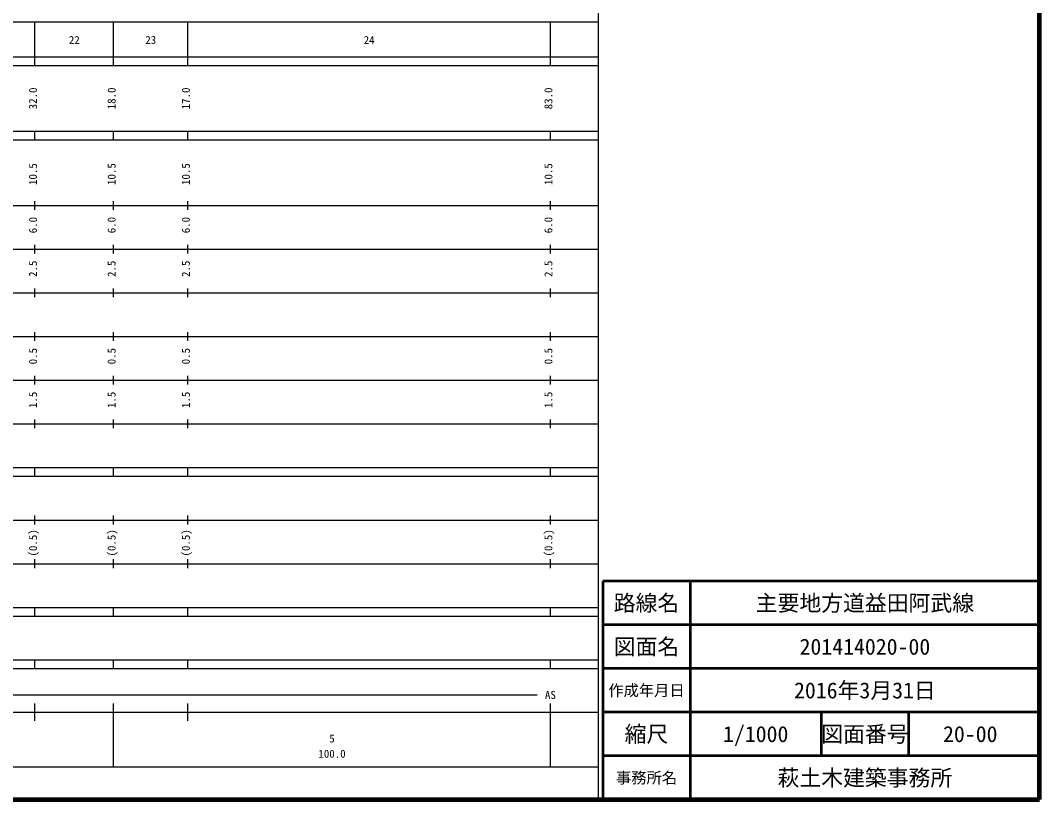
# Model space of a CAD drawing. Units: millimetres on the paper, enlarged 1000 times. Extents: x 40000 to 680000, y 20000 to 380000.
# Drawn here: x 446654 to 680000, y 20000 to 198357 of the extents above; entities that cross this region are included whole.
import ezdxf
from ezdxf.enums import TextEntityAlignment as Align

# ---------------------------------------------------------------- set-up
doc = ezdxf.new("R2010")
doc.units = ezdxf.units.MM
doc.header["$LTSCALE"] = 1000
for name, color, linetype, lineweight in [('M-TTL', 2, 'Continuous', 140), ('M-TTL-BAND', 7, 'Continuous', 25), ('M-TTL-FRAM', 2, 'Continuous', 50), ('M-TTL-LINE', 7, 'Continuous', 50)]:
    doc.layers.add(name, color=color, linetype=linetype, lineweight=lineweight)
doc.layers.add('M-TTL-TXT', color=7, linetype='Continuous')
doc.styles.add('ＭＳ ゴシック', font='')
doc.styles.get('ＭＳ ゴシック').set_extended_font_data('MS Gothic')

msp = doc.modelspace()

# ---------------------------------------------------------------- linework, layer by layer
at = {"layer": 'M-TTL'}
for p, q in [((680000, 20000), (680000, 380000)), ((40000, 20000), (680000, 20000))]:
    msp.add_line(p, q, dxfattribs=at)
at = {"layer": 'M-TTL-BAND'}
for p, q in [((579000, 20000), (579000, 370000)), ((68000, 198000), (579000, 198000)), ((450000, 188000), (450000, 198000)), ((468000, 188000), (468000, 198000)), ((485000, 188000), (485000, 198000)), ((568000, 188000), (568000, 198000)), ((40000, 190000), (579000, 190000)), ((40000, 188000), (579000, 188000)), ((40000, 173000), (579000, 173000)), ((450000, 171000), (450000, 173000)), ((468000, 171000), (468000, 173000)), ((485000, 171000), (485000, 173000)), ((568000, 171000), (568000, 173000)), ((40000, 171000), (579000, 171000)), ((450000, 155000), (450000, 157000)), ((468000, 155000), (468000, 157000)), ((485000, 155000), (485000, 157000)), ((568000, 155000), (568000, 157000)), ((40000, 156000), (579000, 156000)), ((46000, 146000), (579000, 146000)), ((450000, 145000), (450000, 147000)), ((468000, 145000), (468000, 147000)), ((485000, 145000), (485000, 147000)), ((568000, 145000), (568000, 147000)), ((52000, 136000), (579000, 136000)), ((450000, 135000), (450000, 137000)), ((468000, 135000), (468000, 137000)), ((485000, 135000), (485000, 137000)), ((568000, 135000), (568000, 137000)), ((450000, 125000), (450000, 127000)), ((468000, 125000), (468000, 127000)), ((485000, 125000), (485000, 127000)), ((568000, 125000), (568000, 127000)), ((46000, 126000), (579000, 126000)), ((450000, 115000), (450000, 117000)), ((468000, 115000), (468000, 117000)), ((485000, 115000), (485000, 117000)), ((568000, 115000), (568000, 117000)), ((52000, 116000), (579000, 116000)), ((46000, 106000), (579000, 106000)), ((450000, 105000), (450000, 107000)), ((468000, 105000), (468000, 107000)), ((485000, 105000), (485000, 107000)), ((568000, 105000), (568000, 107000)), ((40000, 96000), (579000, 96000)), ((450000, 94000), (450000, 96000)), ((468000, 94000), (468000, 96000)), ((485000, 94000), (485000, 96000)), ((568000, 94000), (568000, 96000)), ((40000, 94000), (579000, 94000)), ((450000, 83000), (450000, 85000)), ((468000, 83000), (468000, 85000)), ((485000, 83000), (485000, 85000)), ((568000, 83000), (568000, 85000)), ((49000, 84000), (579000, 84000)), ((450000, 73000), (450000, 75000)), ((468000, 73000), (468000, 75000)), ((485000, 73000), (485000, 75000)), ((568000, 73000), (568000, 75000)), ((40000, 74000), (579000, 74000)), ((40000, 64000), (579000, 64000)), ((450000, 62000), (450000, 64000)), ((468000, 62000), (468000, 64000)), ((485000, 62000), (485000, 64000)), ((568000, 62000), (568000, 64000)), ((40000, 62000), (579000, 62000)), ((40000, 52000), (579000, 52000)), ((450000, 50000), (450000, 52000)), ((468000, 50000), (468000, 52000)), ((485000, 50000), (485000, 52000)), ((568000, 50000), (568000, 52000)), ((40000, 50000), (579000, 50000)), ((71000, 44000), (565000, 44000)), ((40000, 40000), (579000, 40000)), ((450000, 38000), (450000, 42000)), ((468000, 27500), (468000, 42000)), ((485000, 38000), (485000, 42000)), ((568000, 27500), (568000, 42000)), ((68000, 27500), (579000, 27500))]:
    msp.add_line(p, q, dxfattribs=at)
at = {"layer": 'M-TTL-FRAM'}
for p, q in [((680000, 70000), (580000, 70000)), ((580000, 70000), (580000, 20000))]:
    msp.add_line(p, q, dxfattribs=at)
at = {"layer": 'M-TTL-LINE'}
for p, q in [((600000, 70000), (600000, 20000)), ((680000, 60000), (580000, 60000)), ((680000, 50000), (580000, 50000)), ((680000, 40000), (580000, 40000)), ((630000, 40000), (630000, 30000)), ((650000, 40000), (650000, 30000)), ((680000, 30000), (580000, 30000))]:
    msp.add_line(p, q, dxfattribs=at)

# ---------------------------------------------------------------- texts
at = {"layer": 'M-TTL-BAND', "style": 'ＭＳ ゴシック'}
for s, p in [('22', (459000, 192405)), ('23', (476500, 192405)), ('24', (526500, 192405)), ('AS', (568000, 42500)), ('5', (518000, 32523)), ('100.0', (518000, 29033))]:
    msp.add_text(s, height=1833, dxfattribs=at).set_placement(p, align=Align.BOTTOM_CENTER)
for s, p in [('32.0', (451000, 180500)), ('18.0', (469000, 180500)), ('17.0', (486000, 180500)), ('83.0', (569000, 180500)), ('10.5', (451000, 163174)), ('10.5', (469000, 163174)), ('10.5', (486000, 163174)), ('10.5', (569000, 163174)), ('6.0', (451000, 151500)), ('6.0', (469000, 151500)), ('6.0', (486000, 151500)), ('6.0', (569000, 151500)), ('2.5', (451000, 141500)), ('2.5', (469000, 141500)), ('2.5', (486000, 141500)), ('2.5', (569000, 141500)), ('0.5', (451000, 121500)), ('0.5', (469000, 121500)), ('0.5', (486000, 121500)), ('0.5', (569000, 121500)), ('1.5', (451000, 111500)), ('1.5', (469000, 111500)), ('1.5', (486000, 111500)), ('1.5', (569000, 111500)), ('(0.5)', (451000, 78764)), ('(0.5)', (469000, 78764)), ('(0.5)', (486000, 78764)), ('(0.5)', (569000, 78764))]:
    msp.add_text(s, height=1833, rotation=90, dxfattribs=at).set_placement(p, align=Align.BOTTOM_CENTER)
at = {"layer": 'M-TTL-TXT', "style": 'ＭＳ ゴシック'}
for s, height, p in [('路線名', 3666, (590000, 65000)), ('路線名', 3666, (590000, 65000)), ('主要地方道益田阿武線', 3666, (640000, 65000)), ('図面名', 3666, (590000, 55000)), ('図面名', 3666, (590000, 55000)), ('201414020-00', 3666, (640000, 55000)), ('作成年月日', 2566, (590000, 45000)), ('作成年月日', 2566, (590000, 45000)), ('2016年3月31日', 3666, (640000, 45000)), ('縮尺', 3666, (590000, 35000)), ('縮尺', 3666, (590000, 35000)), ('1/1000', 3666, (615000, 35000)), ('図面番号', 3666, (640000, 35000)), ('図面番号', 3666, (640000, 35000)), ('20-00', 3666, (664125, 35000)), ('事務所名', 2566, (590000, 25000)), ('事務所名', 2566, (590000, 25000)), ('萩土木建築事務所', 3666, (640000, 25000))]:
    msp.add_text(s, height=height, dxfattribs=at).set_placement(p, align=Align.MIDDLE_CENTER)

doc.saveas('drawing.dxf')
